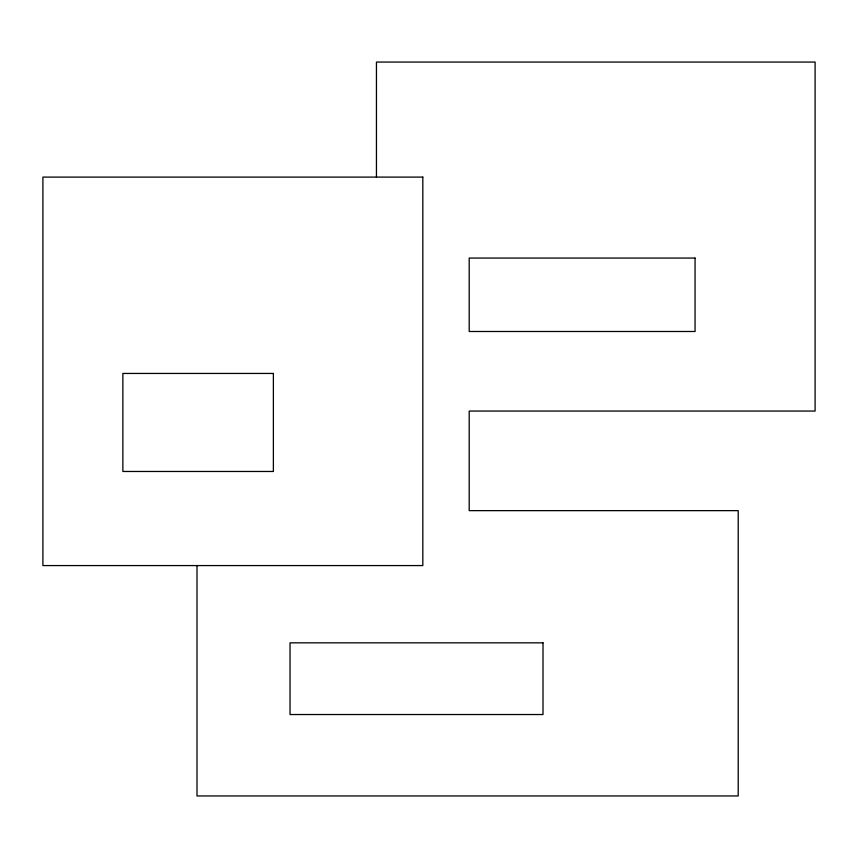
<?xml version="1.0" encoding="UTF-8"?>
<svg xmlns="http://www.w3.org/2000/svg" width="858" height="858" viewBox="0 0 858 858"><rect width="100%" height="100%" fill="white"/><g stroke="black" fill="none" stroke-linecap="round" stroke-linejoin="round"><path stroke-width="1.29" d="M376.447 177.102L376.447 62.055L815.1 62.055L815.1 411.057L469.197 411.057L469.197 510.639L738.212 510.639L738.212 795.945L196.997 795.945L196.997 565.572M422.822 177.102L42.9 177.102L42.9 565.572L422.822 565.572L422.822 177.102M695.066 258.065L469.197 258.065L469.197 331.488L695.066 331.488L695.066 258.065M273.38 373.445L122.866 373.445L122.866 471.471L273.38 471.471L273.38 373.445M543.007 642.835L290.047 642.835L290.047 714.532L543.007 714.532L543.007 642.835"/></g></svg>
